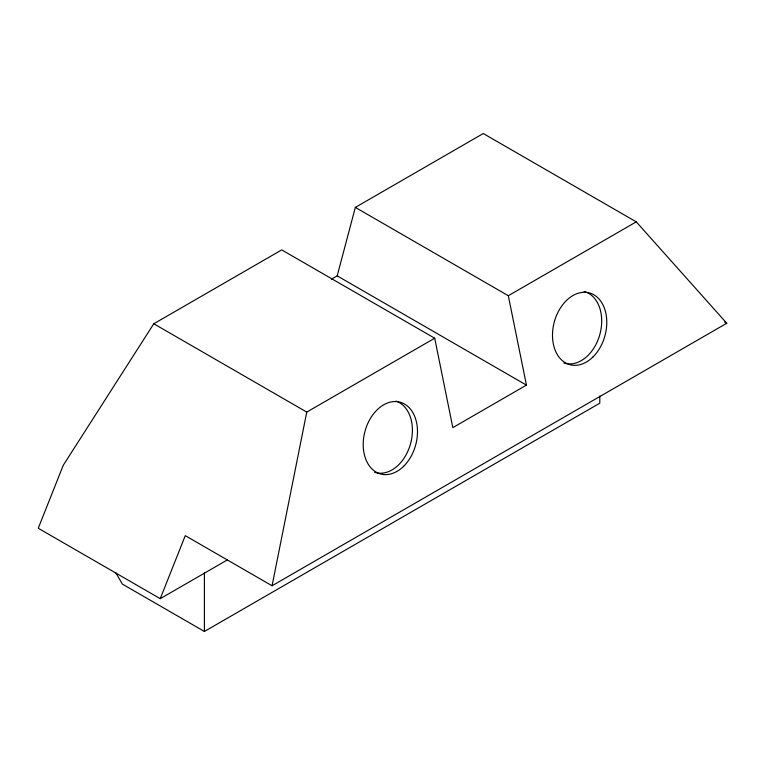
<?xml version="1.0" encoding="UTF-8"?>
<svg xmlns="http://www.w3.org/2000/svg" width="765" height="765" viewBox="0 0 765 765"><rect width="100%" height="100%" fill="white"/><g stroke="black" fill="none" stroke-linecap="round" stroke-linejoin="round"><path stroke-width="1.15" d="M434.702 338.216L281.73 249.897L153.784 323.767L63.285 465.225L38.25 528.252L160.239 598.679L185.273 535.653L272.063 585.76L306.755 412.086L434.702 338.216L452.832 427.616L526.444 385.12L508.314 295.72L355.333 207.401L337.202 275.859L331.35 279.244M355.333 207.401L483.279 133.531L636.26 221.85L726.75 323.251L272.063 585.76M508.314 295.72L636.26 221.85M160.239 598.679L227.463 559.865M115.869 572.842L122.381 584.106L204.398 631.469L599.798 403.184L599.798 396.021M724.685 322.055L726.75 323.251M337.202 275.859L526.444 385.12M153.784 323.767L306.755 412.086M204.398 572.975L204.398 631.469M395.916 401.099A37.179 26.249 -74.8 0 1 410.222 444.895A37.179 26.249 -74.8 0 1 374.611 472.311M584.106 291.484A37.179 26.249 -74.8 0 1 600.525 331.685A37.179 26.249 -74.8 0 1 568.385 363.901M567.248 363.786A37.179 26.249 -74.8 0 1 563.891 363.021M592.952 356.968A37.179 26.249 -74.8 0 0 593.458 294.563A37.179 26.249 -74.8 0 0 552.493 334.86A37.179 26.249 -74.8 0 0 592.952 356.968M403.662 466.248A37.179 26.249 -74.8 0 0 404.169 403.844A37.179 26.249 -74.8 0 0 363.203 444.14A37.179 26.249 -74.8 0 0 403.662 466.248"/></g></svg>
